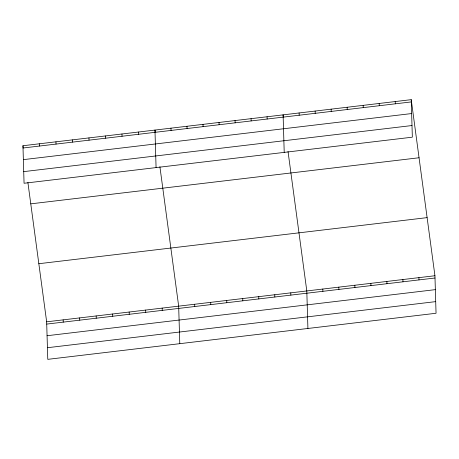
<?xml version="1.0" encoding="UTF-8"?>
<svg xmlns="http://www.w3.org/2000/svg" width="459" height="459" viewBox="0 0 459 459"><rect width="100%" height="100%" fill="white"/><g stroke="black" fill="none" stroke-linecap="round" stroke-linejoin="round"><path stroke-width="0.69" d="M411.23 99.655L412.343 137.178L24.063 183.261L22.95 145.738L411.23 99.655L434.937 275.739L436.05 313.262L47.77 359.345L46.657 321.822L27.884 182.401M23.019 148.005L411.298 101.921M23.363 159.64L411.643 113.557M23.719 171.632L411.998 125.542M30.77 203.848L419.056 157.758M38.831 263.713L427.111 217.629M46.657 321.822L434.937 275.739M46.72 324.088L435.006 278.005M47.07 335.724L435.35 289.64M47.426 347.715L435.706 301.626M283.375 116.936L283.1 114.859L284.213 152.388M288.034 151.522L306.801 290.943L307.914 328.472M155.245 132.146L154.964 130.069L156.077 167.592M159.904 166.732L178.671 306.153L179.785 343.676M22.95 145.738L23.231 147.815M418.918 277.638L418.987 279.904M402.904 279.537L402.968 281.809M395.216 101.554L395.279 103.82M386.885 281.442L386.954 283.708M379.197 103.453L379.266 105.725M370.872 283.341L370.935 285.607M363.184 105.358L363.247 107.624M354.853 285.24L354.922 287.512M347.165 107.257L347.233 109.523M338.84 287.145L338.903 289.411M331.146 109.156L331.214 111.428M322.82 289.044L322.889 291.31M315.132 111.061L315.201 113.327M299.113 112.96L299.182 115.226M290.788 292.848L290.857 295.114M274.769 294.747L274.838 297.013M267.081 116.764L267.149 119.03M258.756 296.646L258.819 298.918M251.067 118.663L251.13 120.929M242.736 298.551L242.805 300.817M235.048 120.562L235.117 122.834M226.723 300.45L226.786 302.716M219.035 122.467L219.098 124.733M210.704 302.349L210.773 304.621M203.016 124.366L203.085 126.632M194.685 304.254L194.754 306.52M186.997 126.265L187.065 128.537M170.983 128.17L171.052 130.436M162.17 308.109L162.234 310.382M145.669 310.072L145.732 312.338M138.463 132.026L138.532 134.298M129.163 312.028L129.231 314.3M121.962 133.988L122.031 136.254M112.662 313.985L112.73 316.257M105.461 135.944L105.53 138.216M96.16 315.947L96.229 318.213M88.96 137.901L89.023 140.173M79.659 317.903L79.728 320.175M72.453 139.863L72.522 142.129M63.158 319.866L63.227 322.132M55.952 141.82L56.021 144.092M39.451 143.782L39.52 146.048"/></g></svg>
